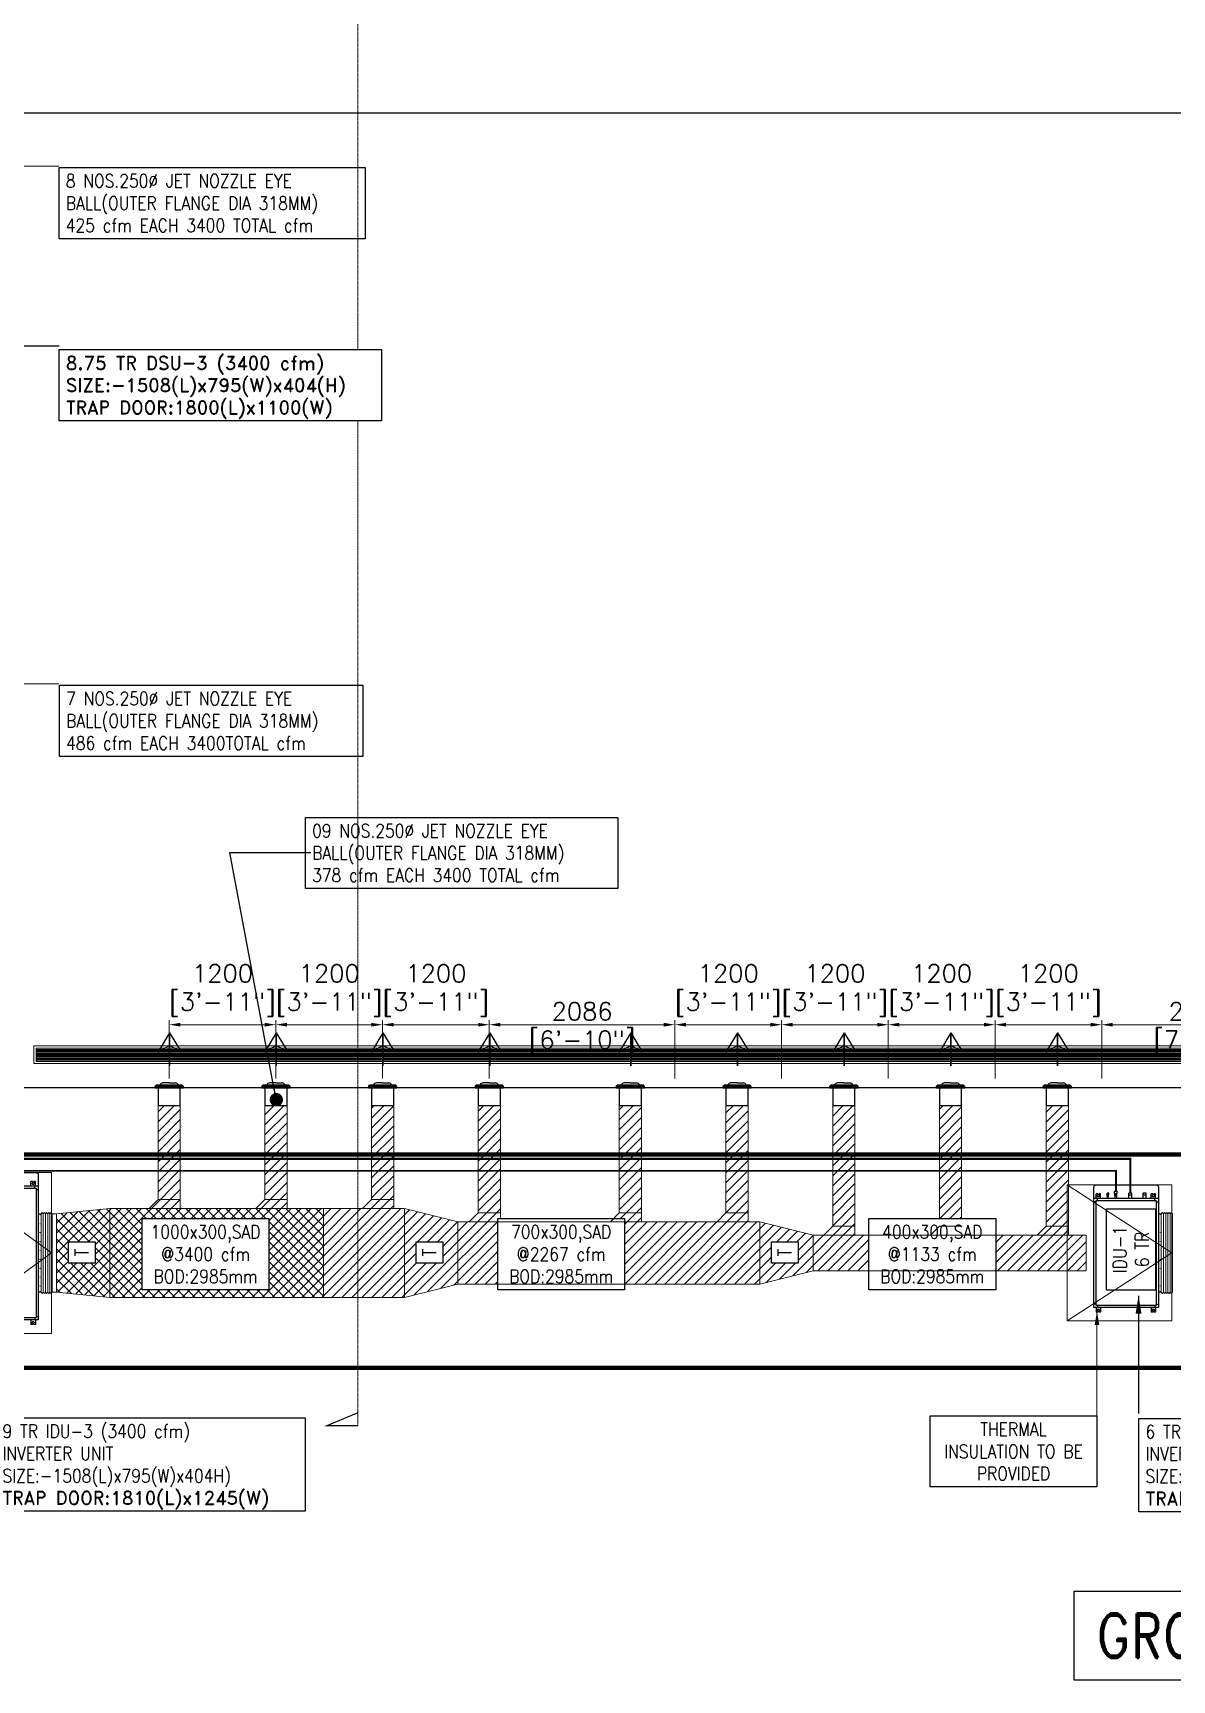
# Model space of a CAD drawing. Header units: millimetres. Extents: x -330573 to 5697, y 22061 to 198972.
# Drawn here: x -109233 to -96423, y 22061 to 40582 of the extents above; entities that cross this region are included whole.
import ezdxf

# ---------------------------------------------------------------- set-up
doc = ezdxf.new("R2010")
doc.units = ezdxf.units.MM
doc.linetypes.add('CENTER', pattern=[2, 1.25, -0.25, 0.25, -0.25])
doc.linetypes.add('HIDDEN', pattern=[0.375, 0.25, -0.125])
doc.layers.add('HVAC SAD', color=6, linetype='Continuous')
for name, color, linetype, lineweight in [('MECH. EQUIPMENT', 8, 'Continuous', 0), ('VL-AC- DRAIN', 42, 'Continuous', 5), ('VL-AC- SECTION', 7, 'Continuous', 18), ('VL-AC-ACCOUSTIC INSULATION', 32, 'Continuous', 25), ('VL-AC-DIM', 20, 'Continuous', 25), ('VL-AC-EQUIPMENT', 5, 'Continuous', 25), ('VL-AC-EQUIPMENT TEXT', 7, 'Continuous', 25), ('VL-AC-RAT', 1, 'Continuous', 5), ('VL-AC-SA', 6, 'Continuous', 5), ('VL-AC-SA_TEXT_50', 7, 'Continuous', 25), ('VL-AC-SAT', 72, 'Continuous', 25), ('VL-AC-UNIT TRAP DOOR', 40, 'Continuous', 18), ('VL-AC-VRF PIPE', 152, 'Continuous', 30), ('VL-FC', 21, 'Continuous', 18)]:
    doc.layers.add(name, color=color, linetype=linetype, lineweight=lineweight)
doc.styles.add('50', font='arial.ttf', dxfattribs={"height": 75})
doc.styles.add('ROMANS', font='romans.shx', dxfattribs={"height": 200})
doc.styles.add('style1', font='times.ttf', dxfattribs={"width": 0.75})
doc.styles.add('VOLTAS - ROMAND', font='romand.shx', dxfattribs={"width": 0.85})
doc.dimstyles.new('Creer 1-100 FT', dxfattribs={"dimscale": 100, "dimtxt": 2, "dimasz": 1.5, "dimexe": 0.75, "dimexo": 0.75, "dimgap": 0.5, "dimtad": 1, "dimdec": 0, "dimzin": 1, "dimtxsty": 'style1', "dimblk": 'OBLIQUE', "dimcen": 0, "dimdle": 0.75, "dimclrd": 7, "dimclre": 7, "dimclrt": 6, "dimadec": 0, "dimazin": 0, "dimtfac": 1, "dimtdec": 0, "dimtmove": 2, "dimatfit": 3, "dimfxl": 1, "dimfrac": 2, "dimtolj": 1, "dimtzin": 1, "dimlwd": 25, "dimlwe": 25, "dimarcsym": 1})
doc.dimstyles.new('Dim50', dxfattribs={"dimtxt": 75, "dimasz": 75, "dimexe": 50, "dimexo": 50, "dimgap": 0.09, "dimtad": 0, "dimdec": 0, "dimzin": 0, "dimdsep": 46, "dimtxsty": '50', "dimblk": 'ARCHTICK', "dimcen": 0.09, "dimdle": 50, "dimclrd": 8, "dimclre": 8, "dimclrt": 2, "dimadec": 0, "dimazin": 0, "dimtfac": 1, "dimtdec": 0, "dimtofl": 0, "dimtmove": 0, "dimatfit": 3, "dimldrblk": 'DOT', "dimfxl": 1, "dimtolj": 1, "dimtzin": 0, "dimlwe": -1, "dimarcsym": 0})
doc.dimstyles.new('VL_DIM', dxfattribs={"dimscale": 1.25, "dimtxt": 200, "dimasz": 125, "dimexe": 50, "dimexo": 50, "dimgap": 50, "dimtad": 1, "dimdec": 0, "dimrnd": 1, "dimzin": 9, "dimdsep": 46, "dimtxsty": 'ROMANS', "dimcen": 0.09, "dimdle": 35, "dimclrd": 7, "dimclre": 7, "dimclrt": 7, "dimadec": 0, "dimazin": 0, "dimtfac": 1, "dimtdec": 0, "dimtmove": 2, "dimatfit": 3, "dimfxl": 1, "dimtolj": 1, "dimtzin": 0, "dimlwd": 15, "dimlwe": 15, "dimarcsym": 1})
doc.dimstyles.new('VOLTAS', dxfattribs={"dimscale": 100, "dimtxt": 2, "dimasz": 2, "dimexe": 0.5, "dimexo": 0.5, "dimgap": 0.5, "dimtad": 1, "dimdec": 0, "dimzin": 12, "dimdsep": 46, "dimtxsty": 'ROMANS', "dimcen": 10, "dimdle": 100, "dimclrd": 7, "dimclre": 7, "dimclrt": 7, "dimadec": 0, "dimazin": 0, "dimtfac": 1, "dimtdec": 0, "dimtmove": 1, "dimatfit": 3, "dimfxl": 0.18, "dimtolj": 1, "dimtzin": 0, "dimarcsym": 2})

# ---------------------------------------------------------------- blocks, each defined once
blk = doc.blocks.new('A$C6C724B98')
at = {"layer": 'VL-AC- SECTION', "linetype": 'CENTER', "lineweight": 0, "ltscale": 10}
blk.add_line((6977, -3049), (6977, 27620), dxfattribs=at)
at = {"layer": 'VL-AC- SECTION', "linetype": 'CENTER', "lineweight": 0, "ltscale": 10, "const_width": 13.1}
blk.add_lwpolyline([(-3576, 12058), (-3576, 11711), (38279, 11711)], dxfattribs=at)
at = {"layer": 'VL-AC- SECTION', "linetype": 'CENTER', "ltscale": 500, "const_width": 13.1}
blk.add_lwpolyline([(6977, -3049), (6630, -3049), (6977, -2904)], dxfattribs=at)
blk = doc.blocks.new('*U96')
at = {"color": 8}
for p, q in [((30, 66), (33244, 66)), ((30, 54), (33244, 54)), ((30, 42), (33244, 42)), ((30, 30), (33244, 30)), ((30, 18), (33244, 18)), ((30, 6), (33244, 6)), ((30, -6), (33244, -6)), ((30, -18), (33244, -18)), ((30, -30), (33244, -30)), ((30, -42), (33244, -42)), ((30, -54), (33244, -54))]:
    blk.add_line(p, q, dxfattribs=at)
for points in [[(5, 105), (5, -95), (33269, -95), (33269, 105)], [(30, 80), (30, -70), (33244, -70), (33244, 80)]]:
    blk.add_lwpolyline(points, close=True)
blk = doc.blocks.new('*D269')
at = {"layer": 'Defpoints', "color": 0, "transparency": 16777216}
for p in [(-97214, 29430), (-97214, 28776), (-95024, 28776)]:
    blk.add_point(p, dxfattribs=at)
at = {"layer": 'VL-AC-DIM', "color": 7, "lineweight": 15, "transparency": 16777216}
for p, q in [((-97214, 28826), (-97214, 29480)), ((-95024, 28826), (-95024, 29480)), ((-95149, 29430), (-97089, 29430))]:
    blk.add_line(p, q, dxfattribs=at)
at = {"layer": 'VL-AC-DIM', "color": 7, "transparency": 16777216}
for points in [[(-97089, 29451), (-97089, 29409), (-97214, 29430)], [(-95149, 29451), (-95149, 29409), (-95024, 29430)]]:
    blk.add_solid(points, dxfattribs=at)
at = {"layer": 'VL-AC-DIM', "color": 7, "transparency": 16777216, "char_height": 200, "attachment_point": 5, "style": 'ROMANS'}
for s, insert in [('\\A1;2191', (-96119, 29580)), ('\\A1;[7\'-2"]', (-96119, 29227))]:
    blk.add_mtext(s, dxfattribs=dict(at, insert=insert))
blk = doc.blocks.new('*D270')
at = {"layer": 'Defpoints', "color": 0, "transparency": 16777216}
for p in [(-98414, 29430), (-98414, 28776), (-97214, 28776)]:
    blk.add_point(p, dxfattribs=at)
at = {"layer": 'VL-AC-DIM', "color": 7, "lineweight": 15, "transparency": 16777216}
for p, q in [((-98414, 28826), (-98414, 29480)), ((-97214, 28826), (-97214, 29480)), ((-97339, 29430), (-98289, 29430))]:
    blk.add_line(p, q, dxfattribs=at)
at = {"layer": 'VL-AC-DIM', "color": 7, "transparency": 16777216}
for points in [[(-98289, 29451), (-98289, 29409), (-98414, 29430)], [(-97339, 29451), (-97339, 29409), (-97214, 29430)]]:
    blk.add_solid(points, dxfattribs=at)
at = {"layer": 'VL-AC-DIM', "color": 7, "transparency": 16777216, "char_height": 200, "attachment_point": 5, "style": 'ROMANS'}
for s, insert in [('\\A1;1200', (-97814, 30007)), ('\\A1;[3\'-11"]', (-97814, 29655))]:
    blk.add_mtext(s, dxfattribs=dict(at, insert=insert))
blk = doc.blocks.new('*D271')
at = {"layer": 'Defpoints', "color": 0, "transparency": 16777216}
for p in [(-99614, 29430), (-99614, 28776), (-98414, 28776)]:
    blk.add_point(p, dxfattribs=at)
at = {"layer": 'VL-AC-DIM', "color": 7, "lineweight": 15, "transparency": 16777216}
for p, q in [((-99614, 28826), (-99614, 29480)), ((-98414, 28826), (-98414, 29480)), ((-98539, 29430), (-99489, 29430))]:
    blk.add_line(p, q, dxfattribs=at)
at = {"layer": 'VL-AC-DIM', "color": 7, "transparency": 16777216}
for points in [[(-99489, 29451), (-99489, 29409), (-99614, 29430)], [(-98539, 29451), (-98539, 29409), (-98414, 29430)]]:
    blk.add_solid(points, dxfattribs=at)
at = {"layer": 'VL-AC-DIM', "color": 7, "transparency": 16777216, "char_height": 200, "attachment_point": 5, "style": 'ROMANS'}
for s, insert in [('\\A1;1200', (-99014, 30007)), ('\\A1;[3\'-11"]', (-99014, 29655))]:
    blk.add_mtext(s, dxfattribs=dict(at, insert=insert))
blk = doc.blocks.new('*D272')
at = {"layer": 'Defpoints', "color": 0, "transparency": 16777216}
for p in [(-100814, 29430), (-100814, 28776), (-99614, 28776)]:
    blk.add_point(p, dxfattribs=at)
at = {"layer": 'VL-AC-DIM', "color": 7, "lineweight": 15, "transparency": 16777216}
for p, q in [((-100814, 28826), (-100814, 29480)), ((-99614, 28826), (-99614, 29480)), ((-99739, 29430), (-100689, 29430))]:
    blk.add_line(p, q, dxfattribs=at)
at = {"layer": 'VL-AC-DIM', "color": 7, "transparency": 16777216}
for points in [[(-100689, 29451), (-100689, 29409), (-100814, 29430)], [(-99739, 29451), (-99739, 29409), (-99614, 29430)]]:
    blk.add_solid(points, dxfattribs=at)
at = {"layer": 'VL-AC-DIM', "color": 7, "transparency": 16777216, "char_height": 200, "attachment_point": 5, "style": 'ROMANS'}
for s, insert in [('\\A1;1200', (-100214, 30007)), ('\\A1;[3\'-11"]', (-100214, 29655))]:
    blk.add_mtext(s, dxfattribs=dict(at, insert=insert))
blk = doc.blocks.new('*D273')
at = {"layer": 'Defpoints', "color": 0, "transparency": 16777216}
for p in [(-102014, 29430), (-102014, 28776), (-100814, 28776)]:
    blk.add_point(p, dxfattribs=at)
at = {"layer": 'VL-AC-DIM', "color": 7, "lineweight": 15, "transparency": 16777216}
for p, q in [((-102014, 28826), (-102014, 29480)), ((-100814, 28826), (-100814, 29480)), ((-100939, 29430), (-101889, 29430))]:
    blk.add_line(p, q, dxfattribs=at)
at = {"layer": 'VL-AC-DIM', "color": 7, "transparency": 16777216}
for points in [[(-101889, 29451), (-101889, 29409), (-102014, 29430)], [(-100939, 29451), (-100939, 29409), (-100814, 29430)]]:
    blk.add_solid(points, dxfattribs=at)
at = {"layer": 'VL-AC-DIM', "color": 7, "transparency": 16777216, "char_height": 200, "attachment_point": 5, "style": 'ROMANS'}
for s, insert in [('\\A1;1200', (-101414, 30007)), ('\\A1;[3\'-11"]', (-101414, 29655))]:
    blk.add_mtext(s, dxfattribs=dict(at, insert=insert))
blk = doc.blocks.new('*D274')
at = {"layer": 'Defpoints', "color": 0, "transparency": 16777216}
for p in [(-104101, 29430), (-104101, 28776), (-102014, 28776)]:
    blk.add_point(p, dxfattribs=at)
at = {"layer": 'VL-AC-DIM', "color": 7, "lineweight": 15, "transparency": 16777216}
for p, q in [((-104101, 28826), (-104101, 29480)), ((-102014, 28826), (-102014, 29480)), ((-102139, 29430), (-103976, 29430))]:
    blk.add_line(p, q, dxfattribs=at)
at = {"layer": 'VL-AC-DIM', "color": 7, "transparency": 16777216}
for points in [[(-103976, 29451), (-103976, 29409), (-104101, 29430)], [(-102139, 29451), (-102139, 29409), (-102014, 29430)]]:
    blk.add_solid(points, dxfattribs=at)
at = {"layer": 'VL-AC-DIM', "color": 7, "transparency": 16777216, "char_height": 200, "attachment_point": 5, "style": 'ROMANS'}
for s, insert in [('\\A1;2086', (-103057, 29580)), ('\\A1;[6\'-10"]', (-103057, 29227))]:
    blk.add_mtext(s, dxfattribs=dict(at, insert=insert))
blk = doc.blocks.new('*D275')
at = {"layer": 'Defpoints', "color": 0, "transparency": 16777216}
for p in [(-105301, 29430), (-105301, 28776), (-104101, 28776)]:
    blk.add_point(p, dxfattribs=at)
at = {"layer": 'VL-AC-DIM', "color": 7, "lineweight": 15, "transparency": 16777216}
for p, q in [((-105301, 28826), (-105301, 29480)), ((-104101, 28826), (-104101, 29480)), ((-104226, 29430), (-105176, 29430))]:
    blk.add_line(p, q, dxfattribs=at)
at = {"layer": 'VL-AC-DIM', "color": 7, "transparency": 16777216}
for points in [[(-105176, 29451), (-105176, 29409), (-105301, 29430)], [(-104226, 29451), (-104226, 29409), (-104101, 29430)]]:
    blk.add_solid(points, dxfattribs=at)
at = {"layer": 'VL-AC-DIM', "color": 7, "transparency": 16777216, "char_height": 200, "attachment_point": 5, "style": 'ROMANS'}
for s, insert in [('\\A1;1200', (-104701, 30007)), ('\\A1;[3\'-11"]', (-104701, 29655))]:
    blk.add_mtext(s, dxfattribs=dict(at, insert=insert))
blk = doc.blocks.new('*D276')
at = {"layer": 'Defpoints', "color": 0, "transparency": 16777216}
for p in [(-106501, 29430), (-106501, 28776), (-105301, 28776)]:
    blk.add_point(p, dxfattribs=at)
at = {"layer": 'VL-AC-DIM', "color": 7, "lineweight": 15, "transparency": 16777216}
for p, q in [((-106501, 28826), (-106501, 29480)), ((-105301, 28826), (-105301, 29480)), ((-105426, 29430), (-106376, 29430))]:
    blk.add_line(p, q, dxfattribs=at)
at = {"layer": 'VL-AC-DIM', "color": 7, "transparency": 16777216}
for points in [[(-106376, 29451), (-106376, 29409), (-106501, 29430)], [(-105426, 29451), (-105426, 29409), (-105301, 29430)]]:
    blk.add_solid(points, dxfattribs=at)
at = {"layer": 'VL-AC-DIM', "color": 7, "transparency": 16777216, "char_height": 200, "attachment_point": 5, "style": 'ROMANS'}
for s, insert in [('\\A1;1200', (-105901, 30007)), ('\\A1;[3\'-11"]', (-105901, 29655))]:
    blk.add_mtext(s, dxfattribs=dict(at, insert=insert))
blk = doc.blocks.new('*D277')
at = {"layer": 'Defpoints', "color": 0, "transparency": 16777216}
for p in [(-107701, 29430), (-107701, 28776), (-106501, 28776)]:
    blk.add_point(p, dxfattribs=at)
at = {"layer": 'VL-AC-DIM', "color": 7, "lineweight": 15, "transparency": 16777216}
for p, q in [((-107701, 28826), (-107701, 29480)), ((-106501, 28826), (-106501, 29480)), ((-106626, 29430), (-107576, 29430))]:
    blk.add_line(p, q, dxfattribs=at)
at = {"layer": 'VL-AC-DIM', "color": 7, "transparency": 16777216}
for points in [[(-107576, 29451), (-107576, 29409), (-107701, 29430)], [(-106626, 29451), (-106626, 29409), (-106501, 29430)]]:
    blk.add_solid(points, dxfattribs=at)
at = {"layer": 'VL-AC-DIM', "color": 7, "transparency": 16777216, "char_height": 200, "attachment_point": 5, "style": 'ROMANS'}
for s, insert in [('\\A1;1200', (-107101, 30007)), ('\\A1;[3\'-11"]', (-107101, 29655))]:
    blk.add_mtext(s, dxfattribs=dict(at, insert=insert))
blk = doc.blocks.new('VL EQUIPMENT')
at = {"layer": 'MECH. EQUIPMENT'}
for p, q in [((12041, 41995), (12073, 41995)), ((12073, 41115), (12073, 41995)), ((12098, 41115), (12098, 41995)), ((12123, 41115), (12123, 41995)), ((12148, 41115), (12148, 41995)), ((12173, 41115), (12173, 41995)), ((12198, 41115), (12198, 41995)), ((12041, 41115), (12073, 41115))]:
    blk.add_line(p, q, dxfattribs=at)
for points in [[(12073, 41995), (12085, 42010), (12098, 41995)], [(12098, 41995), (12110, 42010), (12123, 41995)], [(12123, 41995), (12135, 42010), (12148, 41995)], [(12148, 41995), (12160, 42010), (12173, 41995)], [(12173, 41995), (12185, 42010), (12198, 41995)], [(12073, 41115), (12085, 41100), (12098, 41115)], [(12098, 41115), (12110, 41100), (12123, 41115)], [(12123, 41115), (12135, 41100), (12148, 41115)], [(12148, 41115), (12160, 41100), (12173, 41115)], [(12173, 41115), (12185, 41100), (12198, 41115)]]:
    blk.add_lwpolyline(points, dxfattribs=at)
for centre in [(12061, 41988), (12061, 41928), (12061, 41828), (12061, 41728), (12061, 41628), (12061, 41528), (12061, 41428), (12061, 41328), (12061, 41228), (12061, 41126)]:
    blk.add_circle(centre, 1.45, dxfattribs=at)
at = {"layer": 'VL-AC-EQUIPMENT'}
for p, q in [((11271, 42269), (11246, 42269)), ((11290, 42359), (11271, 42359)), ((11271, 42309), (11271, 42359)), ((11286, 42284), (11286, 42309)), ((11288, 42343), (11290, 42343)), ((11304, 42329), (11288, 42329)), ((11290, 42359), (11290, 42343)), ((11321, 42359), (11302, 42359)), ((11302, 42359), (11302, 42343)), ((11302, 42343), (11304, 42343)), ((11321, 42309), (11321, 42359)), ((11959, 42309), (11959, 42359)), ((11978, 42359), (11959, 42359)), ((11976, 42343), (11978, 42343)), ((11992, 42329), (11976, 42329)), ((11978, 42359), (11978, 42343)), ((12009, 42359), (11990, 42359)), ((11990, 42359), (11990, 42343)), ((11990, 42343), (11992, 42343)), ((12001, 42284), (12001, 42309)), ((12009, 42309), (12009, 42359)), ((12016, 42269), (12041, 42269)), ((11271, 40841), (11246, 40841)), ((11271, 40801), (11271, 40751)), ((11290, 40751), (11271, 40751)), ((11286, 40826), (11286, 40801)), ((11288, 40781), (11304, 40781)), ((11290, 40767), (11288, 40767)), ((11290, 40751), (11290, 40767)), ((11302, 40751), (11302, 40767)), ((11321, 40751), (11302, 40751)), ((11321, 40801), (11321, 40751)), ((11428, 40762), (11447, 40762)), ((11428, 40762), (11428, 40744)), ((11431, 40778), (11445, 40778)), ((11431, 40778), (11431, 40764)), ((11431, 40764), (11445, 40764)), ((11432, 40764), (11432, 40762)), ((11433, 40801), (11433, 40778)), ((11442, 40767), (11440, 40767)), ((11443, 40801), (11443, 40778)), ((11444, 40764), (11444, 40762)), ((11445, 40778), (11445, 40764)), ((11447, 40762), (11447, 40744)), ((11514, 40749), (11514, 40723)), ((11514, 40749), (11543, 40749)), ((11517, 40771), (11517, 40754)), ((11517, 40771), (11540, 40771)), ((11517, 40754), (11540, 40754)), ((11518, 40754), (11518, 40749)), ((11521, 40801), (11521, 40771)), ((11537, 40801), (11537, 40771)), ((11540, 40771), (11540, 40754)), ((11540, 40754), (11540, 40749)), ((11543, 40749), (11543, 40723)), ((11673, 40801), (11674, 40768)), ((11706, 40768), (11674, 40768)), ((11674, 40768), (11674, 40743)), ((11707, 40801), (11706, 40768)), ((11706, 40768), (11706, 40743)), ((11834, 40801), (11835, 40768)), ((11867, 40768), (11835, 40768)), ((11835, 40768), (11835, 40743)), ((11868, 40801), (11867, 40768)), ((11867, 40768), (11867, 40743)), ((11959, 40801), (11959, 40751)), ((11978, 40751), (11959, 40751)), ((11976, 40781), (11992, 40781)), ((11978, 40767), (11976, 40767)), ((11978, 40751), (11978, 40767)), ((11990, 40751), (11990, 40767)), ((11992, 40767), (11990, 40767)), ((12009, 40751), (11990, 40751)), ((12001, 40826), (12001, 40801)), ((12009, 40801), (12009, 40751)), ((12016, 40841), (12041, 40841)), ((11447, 40744), (11428, 40744)), ((11514, 40723), (11543, 40723)), ((11706, 40743), (11674, 40743)), ((11867, 40743), (11835, 40743))]:
    blk.add_line(p, q, dxfattribs=at)
at = {"layer": 'VL-AC-EQUIPMENT', "flags": 128}
for points in [[(12041, 42309), (11246, 42309), (11246, 40801), (12041, 40801)], [(12016, 42284), (11271, 42284), (11271, 40826), (12016, 40826)]]:
    blk.add_lwpolyline(points, close=True, dxfattribs=at)
blk.add_lwpolyline([(11246, 40801), (11246, 40676, 0.414214), (11271, 40651), (12016, 40651, 0.414214), (12041, 40676), (12041, 40801)], format="xyb", dxfattribs=at)
at = {"layer": 'VL-AC-EQUIPMENT'}
for centre, start, end in [((11288, 42336), 90, 270), ((11304, 42336), 270, 90), ((11976, 42336), 90, 270), ((11992, 42336), 270, 90), ((11288, 40774), 90, 270), ((11304, 40774), 270, 90), ((11976, 40774), 90, 270), ((11992, 40774), 270, 90)]:
    blk.add_arc(centre, 7, start, end, dxfattribs=at)
blk = doc.blocks.new('VL 6 TR INVERTER UNIT')
at = {"layer": 'MECH. EQUIPMENT'}
for p, q in [((-97136, 27304), (-97104, 27304)), ((-97104, 27304), (-97104, 26424)), ((-97079, 27304), (-97079, 26424)), ((-97054, 27304), (-97054, 26424)), ((-97029, 27304), (-97029, 26424)), ((-97004, 27304), (-97004, 26424)), ((-96979, 27304), (-96979, 26424)), ((-97136, 26424), (-97104, 26424))]:
    blk.add_line(p, q, dxfattribs=at)
for points in [[(-97104, 27304), (-97092, 27319), (-97079, 27304)], [(-97079, 27304), (-97067, 27319), (-97054, 27304)], [(-97054, 27304), (-97042, 27319), (-97029, 27304)], [(-97029, 27304), (-97017, 27319), (-97004, 27304)], [(-97004, 27304), (-96992, 27319), (-96979, 27304)], [(-97104, 26424), (-97092, 26409), (-97079, 26424)], [(-97079, 26424), (-97067, 26409), (-97054, 26424)], [(-97054, 26424), (-97042, 26409), (-97029, 26424)], [(-97029, 26424), (-97017, 26409), (-97004, 26424)], [(-97004, 26424), (-96992, 26409), (-96979, 26424)]]:
    blk.add_lwpolyline(points, dxfattribs=at)
for centre in [(-97116, 27293), (-97116, 27191), (-97116, 27091), (-97116, 26991), (-97116, 26891), (-97116, 26791), (-97116, 26691), (-97116, 26591), (-97116, 26491), (-97116, 26431)]:
    blk.add_circle(centre, 1.45, dxfattribs=at)
at = {"layer": 'VL-AC-EQUIPMENT'}
for p, q in [((-97837, 27439), (-97862, 27439)), ((-97837, 27479), (-97837, 27529)), ((-97818, 27529), (-97837, 27529)), ((-97822, 27454), (-97822, 27479)), ((-97818, 27513), (-97820, 27513)), ((-97820, 27499), (-97804, 27499)), ((-97818, 27529), (-97818, 27513)), ((-97806, 27529), (-97806, 27513)), ((-97787, 27529), (-97806, 27529)), ((-97787, 27479), (-97787, 27529)), ((-97695, 27536), (-97714, 27536)), ((-97714, 27518), (-97714, 27536)), ((-97714, 27518), (-97695, 27518)), ((-97711, 27516), (-97711, 27518)), ((-97711, 27516), (-97697, 27516)), ((-97711, 27502), (-97711, 27516)), ((-97711, 27502), (-97697, 27502)), ((-97709, 27479), (-97709, 27502)), ((-97701, 27513), (-97703, 27513)), ((-97700, 27479), (-97700, 27502)), ((-97698, 27516), (-97698, 27518)), ((-97697, 27502), (-97697, 27516)), ((-97695, 27518), (-97695, 27536)), ((-97628, 27531), (-97628, 27557)), ((-97628, 27557), (-97599, 27557)), ((-97628, 27531), (-97599, 27531)), ((-97625, 27509), (-97625, 27526)), ((-97625, 27526), (-97602, 27526)), ((-97625, 27509), (-97602, 27509)), ((-97624, 27526), (-97624, 27531)), ((-97621, 27479), (-97621, 27509)), ((-97605, 27479), (-97605, 27509)), ((-97602, 27526), (-97602, 27531)), ((-97602, 27509), (-97602, 27526)), ((-97599, 27531), (-97599, 27557)), ((-97469, 27479), (-97468, 27512)), ((-97436, 27537), (-97468, 27537)), ((-97468, 27512), (-97468, 27537)), ((-97436, 27512), (-97468, 27512)), ((-97436, 27512), (-97436, 27537)), ((-97435, 27479), (-97436, 27512)), ((-97275, 27512), (-97308, 27512)), ((-97308, 27479), (-97308, 27512)), ((-97275, 27537), (-97307, 27537)), ((-97307, 27512), (-97307, 27537)), ((-97275, 27512), (-97275, 27537)), ((-97275, 27479), (-97275, 27512)), ((-97218, 27479), (-97218, 27529)), ((-97199, 27529), (-97218, 27529)), ((-97199, 27513), (-97201, 27513)), ((-97201, 27499), (-97185, 27499)), ((-97199, 27529), (-97199, 27513)), ((-97187, 27529), (-97187, 27513)), ((-97168, 27529), (-97187, 27529)), ((-97185, 27513), (-97187, 27513)), ((-97176, 27454), (-97176, 27479)), ((-97168, 27479), (-97168, 27529)), ((-97161, 27439), (-97136, 27439)), ((-97837, 26289), (-97862, 26289)), ((-97837, 26249), (-97837, 26199)), ((-97818, 26199), (-97837, 26199)), ((-97822, 26274), (-97822, 26249)), ((-97804, 26229), (-97820, 26229)), ((-97820, 26215), (-97818, 26215)), ((-97818, 26199), (-97818, 26215)), ((-97806, 26199), (-97806, 26215)), ((-97806, 26215), (-97804, 26215)), ((-97787, 26199), (-97806, 26199)), ((-97787, 26249), (-97787, 26199)), ((-97218, 26249), (-97218, 26199)), ((-97199, 26199), (-97218, 26199)), ((-97185, 26229), (-97201, 26229)), ((-97201, 26215), (-97199, 26215)), ((-97199, 26199), (-97199, 26215)), ((-97187, 26215), (-97185, 26215)), ((-97187, 26199), (-97187, 26215)), ((-97168, 26199), (-97187, 26199)), ((-97176, 26274), (-97176, 26249)), ((-97168, 26249), (-97168, 26199)), ((-97161, 26289), (-97136, 26289))]:
    blk.add_line(p, q, dxfattribs=at)
at = {"layer": 'VL-AC-EQUIPMENT', "flags": 128}
blk.add_lwpolyline([(-97862, 27479), (-97862, 27604, -0.414214), (-97837, 27629), (-97161, 27629, -0.414214), (-97136, 27604), (-97136, 27479)], format="xyb", dxfattribs=at)
for points in [[(-97136, 26249), (-97862, 26249), (-97862, 27479), (-97136, 27479)], [(-97161, 26274), (-97837, 26274), (-97837, 27454), (-97161, 27454)]]:
    blk.add_lwpolyline(points, close=True, dxfattribs=at)
at = {"layer": 'VL-AC-EQUIPMENT'}
for centre, start, end in [((-97820, 27506), 90, 270), ((-97804, 27506), 270, 90), ((-97201, 27506), 90, 270), ((-97185, 27506), 270, 90), ((-97820, 26222), 90, 270), ((-97804, 26222), 270, 90), ((-97201, 26222), 90, 270), ((-97185, 26222), 270, 90)]:
    blk.add_arc(centre, 7, start, end, dxfattribs=at)
blk = doc.blocks.new('VL SA JET NOZZEL')
at = {"layer": 'VL-AC-SAT'}
for p, q in [((4, 562, 0), (-125, 350, 0)), ((4, 562, 0), (4, 192, 0)), ((4, 192, 0), (4, 562, 0)), ((4, 562, 0), (134, 350, 0)), ((4, 562, 0), (4, 192, 0)), ((4, 192, 0), (4, 562, 0)), ((-125, 350, 0), (4, 419, 0)), ((134, 350, 0), (4, 419, 0)), ((0, 0), (-70, 0)), ((0, 0), (70, 0)), ((-160, -40), (-147, -25)), ((160, -40), (-160, -40)), ((160, -40), (147, -25))]:
    blk.add_line(p, q, dxfattribs=at)
for points in [[(-160, -40), (-160, -55), (160, -55), (160, -40)], [(147, -25), (-147, -25)]]:
    blk.add_lwpolyline(points, dxfattribs=at)
at = {"layer": 'VL-AC-SAT', "elevation": 0}
blk.add_lwpolyline([(125, -255), (125, -55), (-125, -55), (-125, -255)], close=True, dxfattribs=at)
at = {"layer": 'VL-AC-SAT'}
for centre, start, end in [((-64, -42), 97.9087, 155.9574), ((64, -42), 24.0426, 82.0913)]:
    blk.add_arc(centre, 42.9, start, end, dxfattribs=at)

msp = doc.modelspace()

# ---------------------------------------------------------------- hatches: boundary and pattern name
at = {"layer": 'VL-AC-ACCOUSTIC INSULATION'}
h = msp.add_hatch(dxfattribs=at)
h.set_pattern_fill('ANSI31', color=8, scale=25)
h.paths.add_polyline_path([(-107575.6, 28520.9), (-107825.6, 28520.9), (-107825.6, 27463.7), (-107575.6, 27463.7)])
h.paths.add_polyline_path([(-107575.6, 27463.7), (-107825.6, 27463.7), (-107925.6, 27363.7), (-107575.6, 27363.7)])
h.paths.add_polyline_path([(-106375.6, 27463.7), (-106625.6, 27463.7), (-106725.6, 27363.7), (-106375.6, 27363.7)])
h.paths.add_polyline_path([(-106375.6, 28520.9), (-106625.6, 28520.9), (-106625.6, 27463.7), (-106375.6, 27463.7)])
h.paths.add_polyline_path([(-105055.3, 27363.7), (-105966.5, 27363.7), (-105966.5, 26363.7), (-105055.3, 26363.7)])
h.paths.add_polyline_path([(-104455.3, 27213.7), (-105055.3, 27363.7), (-105055.3, 26363.7), (-104455.3, 26513.7)])
h.paths.add_polyline_path([(-101058.9, 27213.7), (-104455.3, 27213.7), (-104455.3, 26513.7), (-101058.9, 26513.7)])
h.paths.add_polyline_path([(-100458.9, 27063.7), (-101058.9, 27213.7), (-101058.9, 26513.7), (-100458.9, 26663.7)])
h.paths.add_polyline_path([(-97389.3, 27063.7), (-100458.9, 27063.7), (-100458.9, 26663.7), (-97389.3, 26663.7)])
h.paths.add_polyline_path([(-99989.3, 27163.7), (-100239.3, 27163.7), (-100339.3, 27063.7), (-99989.3, 27063.7)])
h.paths.add_polyline_path([(-99989.3, 28520.9), (-100239.3, 28520.9), (-100239.3, 27163.7), (-99989.3, 27163.7)])
h.paths.add_polyline_path([(-101189.3, 27313.7), (-101439.3, 27313.7), (-101539.3, 27213.7), (-101189.3, 27213.7)])
h.paths.add_polyline_path([(-101189.3, 28520.9), (-101439.3, 28520.9), (-101439.3, 27313.7), (-101189.3, 27313.7)])
h.paths.add_polyline_path([(-102389.3, 27313.7), (-102639.3, 27313.7), (-102739.3, 27213.7), (-102389.3, 27213.7)])
h.paths.add_polyline_path([(-102389.3, 28520.9), (-102639.3, 28520.9), (-102639.3, 27313.7), (-102389.3, 27313.7)])
h.paths.add_polyline_path([(-103975.6, 27313.7), (-104225.6, 27313.7), (-104325.6, 27213.7), (-103975.6, 27213.7)])
h.paths.add_polyline_path([(-103975.6, 28520.9), (-104225.6, 28520.9), (-104225.6, 27313.7), (-103975.6, 27313.7)])
h.paths.add_polyline_path([(-105175.6, 27463.7), (-105425.6, 27463.7), (-105525.6, 27363.7), (-105175.6, 27363.7)])
h.paths.add_polyline_path([(-105175.6, 28520.9), (-105425.6, 28520.9), (-105425.6, 27463.7), (-105175.6, 27463.7)])
h.paths.add_polyline_path([(-98789.3, 27163.7), (-99039.3, 27163.7), (-99139.3, 27063.7), (-98789.3, 27063.7)])
h.paths.add_polyline_path([(-98789.3, 28520.9), (-99039.3, 28520.9), (-99039.3, 27163.7), (-98789.3, 27163.7)])
h.paths.add_polyline_path([(-97589.3, 27163.7), (-97839.3, 27163.7), (-97939.3, 27063.7), (-97589.3, 27063.7)])
h.paths.add_polyline_path([(-97589.3, 28520.9), (-97839.3, 28520.9), (-97839.3, 27163.7), (-97589.3, 27163.7)])
at = {"layer": 'VL-AC-ACCOUSTIC INSULATION', "lineweight": -3}
h = msp.add_hatch(dxfattribs=at)
h.set_pattern_fill('ANSI37', color=256, scale=25)
h.paths.add_polyline_path([(-108366.5, 27363.7), (-108966.5, 27303.7), (-108966.5, 26423.7), (-108366.5, 26363.7)])
h.paths.add_polyline_path([(-105966.5, 27363.7), (-108366.5, 27363.7), (-108366.5, 26363.7), (-105966.5, 26363.7)])

# ---------------------------------------------------------------- linework, layer by layer
at = {"layer": 'VL-AC- DRAIN', "linetype": 'HIDDEN', "ltscale": 0.5, "const_width": 20}
msp.add_lwpolyline([(-97053.8, 27556.7), (-97053.8, 27785.6), (-111509.7, 27785.6)], dxfattribs=at)
at = {"layer": 'VL-AC-SA'}
for points in [[(-107825.6, 28520.9), (-107825.6, 27463.7)], [(-107575.6, 28520.9), (-107575.6, 27363.7)], [(-106625.6, 28520.9), (-106625.6, 27463.7)], [(-106375.6, 28520.9), (-106375.6, 27363.7)], [(-105425.6, 28520.9), (-105425.6, 27463.7)], [(-105175.6, 28520.9), (-105175.6, 27363.7)], [(-104225.6, 28520.9), (-104225.6, 27313.7)], [(-103975.6, 28520.9), (-103975.6, 27213.7)], [(-102639.3, 28520.9), (-102639.3, 27313.7)], [(-102389.3, 28520.9), (-102389.3, 27213.7)], [(-101439.3, 28520.9), (-101439.3, 27313.7)], [(-101189.3, 28520.9), (-101189.3, 27213.7)], [(-100239.3, 28520.9), (-100239.3, 27163.7)], [(-99989.3, 28520.9), (-99989.3, 27063.7)], [(-99039.3, 28520.9), (-99039.3, 27163.7)], [(-98789.3, 28520.9), (-98789.3, 27063.7)], [(-97839.3, 28520.9), (-97839.3, 27163.7)], [(-97589.3, 28520.9), (-97589.3, 27063.7)], [(-107825.6, 27463.7), (-107925.6, 27363.7)], [(-107825.6, 27463.7), (-107575.6, 27463.7)], [(-106625.6, 27463.7), (-106725.6, 27363.7)], [(-106625.6, 27463.7), (-106375.6, 27463.7)], [(-105425.6, 27463.7), (-105525.6, 27363.7)], [(-105425.6, 27463.7), (-105175.6, 27463.7)], [(-109016.5, 27303.7), (-108966.5, 27303.7)], [(-108366.5, 27363.7), (-105055.3, 27363.7)], [(-105966.5, 27363.7), (-105966.5, 26363.7)], [(-104225.6, 27313.7), (-104325.6, 27213.7)], [(-101439.3, 27313.7), (-101539.3, 27213.7)], [(-101439.3, 27313.7), (-101189.3, 27313.7)], [(-100239.3, 27163.7), (-100339.3, 27063.7)], [(-100239.3, 27163.7), (-99989.3, 27163.7)], [(-97839.3, 27163.7), (-97939.3, 27063.7)], [(-97839.3, 27163.7), (-97589.3, 27163.7)], [(-97389.3, 27063.7), (-97389.3, 26663.7)], [(-109016.5, 26423.7), (-108966.5, 26423.7)]]:
    msp.add_lwpolyline(points, dxfattribs=at)
for points in [[(-108966.5, 27303.7), (-108966.5, 26423.7), (-108366.5, 26363.7), (-108366.5, 27363.7)], [(-104455.3, 27213.7), (-104455.3, 26513.7), (-105055.3, 26363.7), (-105055.3, 27363.7)], [(-100458.9, 27063.7), (-100458.9, 26663.7), (-101058.9, 26513.7), (-101058.9, 27213.7)]]:
    msp.add_lwpolyline(points, close=True, dxfattribs=at)
at = {"layer": 'VL-AC-UNIT TRAP DOOR'}
msp.add_lwpolyline([(-110268.5, 27767.4), (-109023.5, 27767.4), (-109023.5, 25959.4), (-110268.5, 25959.4)], close=True, dxfattribs=at)
msp.add_lwpolyline([(-110268.5, 25959.4), (-109023.5, 26863.4), (-110268.5, 27767.4)], dxfattribs=at)

# ---------------------------------------------------------------- block references
at = {"layer": 'VL-AC-EQUIPMENT', "color": 8, "xscale": -1, "rotation": 180}
msp.add_blockref('VL EQUIPMENT', (-121214.2, 68418.7), dxfattribs=at)
at = {"layer": 'VL-AC-RAT', "xscale": -1, "rotation": 180}
msp.add_blockref('*U96', (-109228.4, 29097.4, 0), dxfattribs=at)
at = {"layer": 'VL-AC-SAT'}
for p in [(-107700.6, 28775.9, 0), (-106500.6, 28775.9, 0), (-105300.6, 28775.9, 0), (-104100.6, 28775.9, 0), (-102514.3, 28775.9, 0), (-101314.3, 28775.9, 0), (-100114.3, 28775.9, 0), (-98914.3, 28775.9, 0), (-97714.3, 28775.9, 0)]:
    msp.add_blockref('VL SA JET NOZZEL', p, dxfattribs=at)

# ---------------------------------------------------------------- texts
at = {"layer": 'VL-AC-SA_TEXT_50', "attachment_point": 5, "style": 'VOLTAS - ROMAND', "bg_fill": 19, "box_fill_scale": 1.5, "bg_fill_color": 256, "bg_fill_transparency": 0}
for s, insert, char_height, width in [('\\pxql;8 NOS.250∅ JET NOZZLE EYE BALL(OUTER FLANGE DIA 318MM)  \\P425 cfm EACH 3400 TOTAL cfm', (-107218.3, 38668.8), 150, 3290.536), ('\\pxql;7 NOS.250∅ JET NOZZLE EYE BALL(OUTER FLANGE DIA 318MM)  \\P486 cfm EACH 3400TOTAL cfm', (-107228.9, 32847), 150, 3261.857), ('\\pxql;09 NOS.250∅ JET NOZZLE EYE BALL(OUTER FLANGE DIA 318MM)  \\P378 cfm EACH 3400 TOTAL cfm', (-104412.5, 31361.1, 0), 150, 3362.073), ('\\pxql;GROUND FLOOR FOR HVAC PLAN', (-91565.9, 22560.6), 500, 11417.128)]:
    msp.add_mtext(s, dxfattribs=dict(at, insert=insert, char_height=char_height, width=width))

# ---------------------------------------------------------------- dimensions: what is measured, and where the dimension line sits
at = {"layer": 'VL-AC-DIM'}
for base, p1, p2, picture, middle in [((-107700.6, 29429.8), (-106500.6, 28775.9), (-107700.6, 28775.9), '*D277', (-107100.6, 29857.2)), ((-106500.6, 29429.8), (-105300.6, 28775.9), (-106500.6, 28775.9), '*D276', (-105900.6, 29857.2)), ((-105300.6, 29429.8), (-104100.6, 28775.9), (-105300.6, 28775.9), '*D275', (-104700.6, 29857.2)), ((-102014.3, 29429.8), (-100814.3, 28775.9), (-102014.3, 28775.9), '*D273', (-101414.3, 29857.2)), ((-100814.3, 29429.8), (-99614.2, 28775.9), (-100814.3, 28775.9), '*D272', (-100214.3, 29857.2)), ((-99614.2, 29429.8), (-98414.3, 28775.9), (-99614.2, 28775.9), '*D271', (-99014.3, 29857.2)), ((-98414.3, 29429.8), (-97214.3, 28775.9), (-98414.3, 28775.9), '*D270', (-97814.3, 29857.2)), ((-104100.6, 29429.8), (-102014.3, 28775.9), (-104100.6, 28775.9), '*D274', (-103057.5, 29429.8)), ((-97214.3, 29429.8), (-95023.6, 28775.9), (-97214.3, 28775.9), '*D269', (-96118.9, 29429.8))]:
    dim = msp.add_linear_dim(base=base, p1=p1, p2=p2, dimstyle='VL_DIM', override={"dimscale": 1, "dimpost": '\\X'}, dxfattribs=at)
    dim.commit()
    dim.dimension.update_dxf_attribs({"geometry": picture, "text_midpoint": middle})

# ---------------------------------------------------------------- leaders
at = {"layer": 'VL-AC-EQUIPMENT TEXT'}
msp.add_leader([(-96799.8, 26381.9), (-96799.8, 25057.3)], dimstyle='VOLTAS', override={"dimtad": 0}, dxfattribs=at)

# ---------------------------------------------------------------- next in the draw order: linework, layer by layer
at = {"layer": 'VL-FC', "const_width": 15}
msp.add_lwpolyline([(-110789.2, 34510.9), (-110789.2, 28720.9), (-75799.2, 28720.9)], dxfattribs=at)

# ---------------------------------------------------------------- next in the draw order: block references
at = {"layer": 'HVAC SAD'}
msp.add_blockref('A$C6C724B98', (-112555, 27970.9), dxfattribs=at)

# ---------------------------------------------------------------- next in the draw order: leaders
at = {"layer": 'VL-AC-SA_TEXT_50'}
for points in [[(-110165.1, 39083.3), (-108940.4, 39083.3)], [(-111038.7, 33261.6), (-108940.4, 33261.6)]]:
    msp.add_leader(points, dimstyle='VL_DIM', override={"dimgap": 50, "dimtad": 0}, dxfattribs=at)
at = {"layer": 'VL-AC-SA_TEXT_50', "color": 7, "ltscale": 0.5}
msp.add_leader([(-106496.2, 28586.9, 0), (-107020.3, 31366.3, 0), (-106107.7, 31366.3, 0)], dimstyle='Dim50', override={"dimasz": 150, "dimclrd": 7}, dxfattribs=at)

# ---------------------------------------------------------------- next in the draw order: texts
at = {"layer": 'VL-AC-EQUIPMENT TEXT', "char_height": 150, "attachment_point": 5, "style": 'VOLTAS - ROMAND', "bg_fill": 19, "box_fill_scale": 1.5, "bg_fill_color": 256, "bg_fill_transparency": 0}
for s, insert, width in [('\\pxql;{\\W1;\\C7;8.75 TR DSU-3 (3400 cfm)\\PSIZE:-1508(L)x795(W)x404(H)\\PTRAP DOOR:1800(L)x1100(W)}', (-107125.3, 36595.8), 3472.929), ('\\pxql;9 TR IDU-3 (3400 cfm) \\PINVERTER UNIT \\PSIZE:-1508(L)x795(W)x404H)\\P{\\W1;\\C7;TRAP DOOR:1810(L)x1245(W)}  ', (-107910.4, 24458.5, 0), 3330.071), ('\\pxql;6 TR IDU-1 (2200 cfm) \\PINVERTER UNIT \\PSIZE:-1230(L)x726(W)x404(H)\\P{\\W1;\\C7;TRAP DOOR:1530(L)x1180(W)}', (-95040.3, 24453.2, 0), 3363.279)]:
    msp.add_mtext(s, dxfattribs=dict(at, insert=insert, width=width))
at = {"layer": 'VL-AC-SA_TEXT_50', "char_height": 150, "attachment_point": 5, "style": 'VOLTAS - ROMAND', "bg_fill": 19, "box_fill_scale": 1.5, "bg_fill_color": 256, "bg_fill_transparency": 0}
for s, insert, width in [('1000x300,SAD\\P@3400 cfm\\PBOD:2985mm ', (-107291.9, 26850.4, 0), 1276.5), ('THERMAL INSULATION TO BE PROVIDED', (-98205.9, 24631.9, 0), 1725.786)]:
    msp.add_mtext(s, dxfattribs=dict(at, insert=insert, width=width))
at = {"layer": 'VL-AC-SA_TEXT_50', "insert": (-108683.5, 26868.3, 0), "char_height": 150, "width": 92.571, "attachment_point": 5, "rotation": 90, "style": 'VOLTAS - ROMAND', "bg_fill": 19, "box_fill_scale": 1.5, "bg_fill_color": 256, "bg_fill_transparency": 0}
msp.add_mtext('T', dxfattribs=at)

# ---------------------------------------------------------------- next in the draw order: linework, layer by layer
at = {"layer": 'VL-AC-SA'}
msp.add_lwpolyline([(-108366.5, 26363.7), (-105055.3, 26363.7)], dxfattribs=at)
at = {"layer": 'VL-AC-UNIT TRAP DOOR', "const_width": 50}
msp.add_lwpolyline([(-110569.2, 27970.9), (-75797.9, 27970.9), (-75797.9, 25570.9), (-110569.2, 25570.9), (-110569.2, 25570.9)], dxfattribs=at)
at = {"layer": 'VL-AC-VRF PIPE', "ltscale": 0.002, "const_width": 25}
msp.add_lwpolyline([(-96892.4, 27536.7), (-96892.4, 27922.3), (-112411.3, 27922.3), (-112411.3, 36433), (-113622.2, 36433)], dxfattribs=at)

# ---------------------------------------------------------------- next in the draw order: leaders
at = {"layer": 'VL-AC-EQUIPMENT TEXT'}
for points, dimstyle, override in [([(-111231.3, 37064.4), (-108938.2, 37064.4)], 'Creer 1-100 FT', {"dimtxt": 1, "dimasz": 2, "dimtad": 0, "dimtxsty": 'ROMANS', "dimclrt": 7, "dimfxl": 0.18, "dimarcsym": 2}), ([(-97267.5, 26210.1), (-97267.5, 25035)], 'VL_DIM', {"dimtad": 0, "dimclrd": 256})]:
    msp.add_leader(points, dimstyle=dimstyle, override=override, dxfattribs=at)

# ---------------------------------------------------------------- next in the draw order: texts
at = {"layer": 'VL-AC-EQUIPMENT TEXT', "insert": (-96886, 26902.9, 0), "char_height": 150, "width": 766.5, "attachment_point": 5, "rotation": 90, "style": 'VOLTAS - ROMAND', "bg_fill": 19, "box_fill_scale": 1.5, "bg_fill_color": 256, "bg_fill_transparency": 0}
msp.add_mtext('IDU-1\\P6 TR', dxfattribs=at)
at = {"layer": 'VL-AC-SA_TEXT_50', "char_height": 150, "width": 1276.5, "attachment_point": 5, "style": 'VOLTAS - ROMAND', "bg_fill": 19, "box_fill_scale": 1.5, "bg_fill_color": 256, "bg_fill_transparency": 0}
for s, insert in [('700x300,SAD\\P@2267 cfm\\PBOD:2985mm ', (-103293.1, 26850.4, 0)), ('400x300,SAD\\P@1133 cfm\\PBOD:2985mm ', (-99119.8, 26850.4, 0))]:
    msp.add_mtext(s, dxfattribs=dict(at, insert=insert))
at = {"layer": 'VL-AC-SA_TEXT_50', "char_height": 150, "width": 92.571, "attachment_point": 5, "rotation": 90, "style": 'VOLTAS - ROMAND', "bg_fill": 19, "box_fill_scale": 1.5, "bg_fill_color": 256, "bg_fill_transparency": 0}
for insert in [(-104772.3, 26868.3, 0), (-100775.9, 26868.3, 0)]:
    msp.add_mtext('T', dxfattribs=dict(at, insert=insert))

# ---------------------------------------------------------------- next in the draw order: linework, layer by layer
at = {"layer": 'VL-AC-SA'}
for points in [[(-104225.6, 27313.7), (-103975.6, 27313.7)], [(-102639.3, 27313.7), (-102739.3, 27213.7)], [(-102639.3, 27313.7), (-102389.3, 27313.7)], [(-104455.3, 27213.7), (-101058.9, 27213.7)], [(-100458.9, 27063.7), (-97389.3, 27063.7)], [(-99039.3, 27163.7), (-99139.3, 27063.7)], [(-99039.3, 27163.7), (-98789.3, 27163.7)], [(-104455.3, 26513.7), (-101058.9, 26513.7)], [(-100458.9, 26663.7), (-97389.3, 26663.7)]]:
    msp.add_lwpolyline(points, dxfattribs=at)
at = {"layer": 'VL-AC-UNIT TRAP DOOR'}
msp.add_lwpolyline([(-97602.4, 27628.7), (-96426.4, 27628.7), (-96426.4, 26098.7), (-97602.4, 26098.7)], close=True, dxfattribs=at)
msp.add_lwpolyline([(-97602.4, 26098.7), (-96426.4, 26863.7), (-97602.4, 27628.7)], dxfattribs=at)

# ---------------------------------------------------------------- next in the draw order: block references
at = {"layer": 'VL-AC-EQUIPMENT'}
msp.add_blockref('VL 6 TR INVERTER UNIT', (559.6, 0), dxfattribs=at)

doc.saveas('drawing.dxf')
